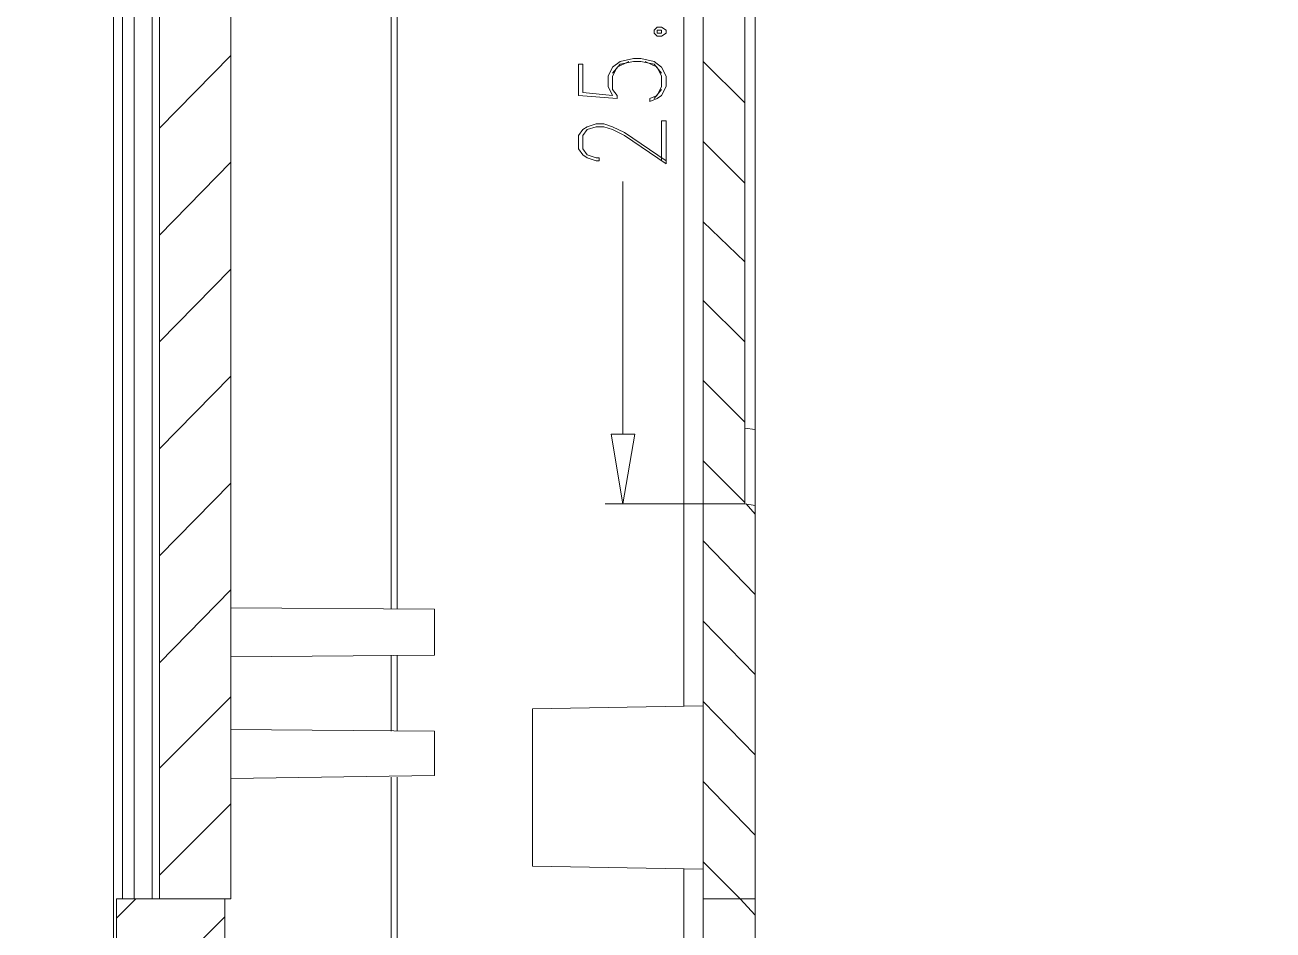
# Model space of a CAD drawing. Header units: centimetres. Extents: x -22.4 to 6.2, y -30.9 to -11.
# Drawn here: x -13.995 to -10.438, y -19.638 to -17.058 of the extents above; entities that cross this region are included whole.
import ezdxf

# ---------------------------------------------------------------- set-up
doc = ezdxf.new("R2010")
doc.units = ezdxf.units.CM
doc.header["$MEASUREMENT"] = 0
for name, color, linetype in [('2', 7, 'Continuous'), ('3', 7, 'Continuous'), ('layer 1', 7, 'Continuous')]:
    doc.layers.add(name, color=color, linetype=linetype)

msp = doc.modelspace()

# ---------------------------------------------------------------- linework, layer by layer
at = {"layer": '2', "color": 3, "lineweight": 9}
for points in [[(-12.29079, -18.22397), (-12.29079, -18.22397), (-12.29079, -17.50431), (-12.29079, -17.50431)], [(-11.94365, -18.42294), (-11.94365, -18.42294), (-12.34159, -18.42294), (-12.34159, -18.42294)]]:
    msp.add_open_spline(points, degree=3, dxfattribs=at)
msp.add_open_spline([(-12.25692, -18.22397), (-12.25692, -18.22397), (-12.29079, -18.42294), (-12.29079, -18.42294), (-12.29079, -18.42294), (-12.29079, -18.42294), (-12.32465, -18.22397), (-12.32465, -18.22397), (-12.32465, -18.22397), (-12.32465, -18.22397), (-12.25692, -18.22397), (-12.25692, -18.22397)], degree=3, knots=[0, 0, 0, 0, 0.25, 0.25, 0.25, 0.25, 0.5, 0.5, 0.5, 0.5, 1, 1, 1, 1], dxfattribs=at)
at = {"layer": '3', "color": 2, "lineweight": 9}
for points in [[(-13.61159, -17.35191), (-13.61159, -17.35191), (-13.40839, -17.14447), (-13.40839, -17.14447)], [(-12.06219, -17.16141), (-12.06219, -17.16141), (-11.94365, -17.27994), (-11.94365, -17.27994)], [(-12.06219, -17.39001), (-12.06219, -17.39001), (-11.94365, -17.50854), (-11.94365, -17.50854)], [(-13.61159, -17.65671), (-13.61159, -17.65671), (-13.40839, -17.44927), (-13.40839, -17.44927)], [(-12.06219, -17.61861), (-12.06219, -17.61861), (-11.94365, -17.73291), (-11.94365, -17.73291)], [(-13.61159, -17.96151), (-13.61159, -17.96151), (-13.40839, -17.75407), (-13.40839, -17.75407)], [(-12.06219, -17.84297), (-12.06219, -17.84297), (-11.94365, -17.96151), (-11.94365, -17.96151)], [(-13.61159, -18.26631), (-13.61159, -18.26631), (-13.40839, -18.05887), (-13.40839, -18.05887)], [(-12.06219, -18.07157), (-12.06219, -18.07157), (-11.94365, -18.19011), (-11.94365, -18.19011)], [(-12.06219, -18.30017), (-12.06219, -18.30017), (-11.94365, -18.41871), (-11.94365, -18.41871)], [(-13.61159, -18.57111), (-13.61159, -18.57111), (-13.40839, -18.36367), (-13.40839, -18.36367)], [(-11.93942, -18.42294), (-11.93942, -18.42294), (-11.91402, -18.45257), (-11.91402, -18.45257)], [(-12.06219, -18.52877), (-12.06219, -18.52877), (-11.91402, -18.68117), (-11.91402, -18.68117)], [(-13.61159, -18.87591), (-13.61159, -18.87591), (-13.40839, -18.66847), (-13.40839, -18.66847)], [(-12.06219, -18.75737), (-12.06219, -18.75737), (-11.91402, -18.90977), (-11.91402, -18.90977)], [(-13.61159, -19.17647), (-13.61159, -19.17647), (-13.40839, -18.97327), (-13.40839, -18.97327)], [(-12.06219, -18.98597), (-12.06219, -18.98597), (-11.91402, -19.13837), (-11.91402, -19.13837)], [(-12.06219, -19.21457), (-12.06219, -19.21457), (-11.91402, -19.36697), (-11.91402, -19.36697)], [(-13.61159, -19.48127), (-13.61159, -19.48127), (-13.40839, -19.27807), (-13.40839, -19.27807)], [(-13.73435, -19.60404), (-13.73435, -19.60404), (-13.67932, -19.54901), (-13.67932, -19.54901)], [(-13.73435, -19.90884), (-13.73435, -19.90884), (-13.42532, -19.59981), (-13.42532, -19.59981)]]:
    msp.add_open_spline(points, degree=3, dxfattribs=at)
msp.add_open_spline([(-12.06219, -19.44317), (-12.06219, -19.44317), (-11.95635, -19.54901), (-11.95635, -19.54901), (-11.95635, -19.54901), (-11.95635, -19.54901), (-11.91402, -19.59557), (-11.91402, -19.59557)], degree=3, knots=[0, 0, 0, 0, 0.3333333, 0.3333333, 0.3333333, 0.3333333, 1, 1, 1, 1], dxfattribs=at)
at = {"layer": 'layer 1', "lineweight": 9}
for points, knots in [([(-21.92211, -30.90598), (-21.92211, -30.90598), (6.24226, -30.90598), (6.24226, -30.90598), (6.24226, -30.90598), (6.24226, -30.90598), (6.24226, -11.33528), (6.24226, -11.33528), (6.24226, -11.33528), (6.24226, -11.33528), (-21.92211, -11.33528), (-21.92211, -11.33528), (-21.92211, -11.33528), (-21.92211, -11.33528), (-21.92211, -30.90598), (-21.92211, -30.90598)], [0, 0, 0, 0, 0.2, 0.2, 0.2, 0.2, 0.4, 0.4, 0.4, 0.4, 0.6, 0.6, 0.6, 0.6, 1, 1, 1, 1]), ([(-12.77339, -12.56401), (-12.77339, -12.56401), (-12.79455, -12.56824), (-12.79455, -12.56824), (-12.79455, -12.56824), (-12.79455, -12.56824), (-12.81149, -12.58094), (-12.81149, -12.58094), (-12.81149, -12.58094), (-12.81149, -12.58094), (-12.82419, -12.59787), (-12.82419, -12.59787), (-12.82419, -12.59787), (-12.82419, -12.59787), (-12.82842, -12.61904), (-12.82842, -12.61904), (-12.82842, -12.61904), (-12.82842, -12.61904), (-12.82842, -12.70371), (-12.82842, -12.70371), (-12.82842, -12.70371), (-12.82842, -12.70371), (-12.93425, -12.70794), (-12.93425, -12.70794), (-12.93425, -12.70794), (-12.93425, -12.70794), (-12.93425, -12.80107), (-12.93425, -12.80107), (-12.93425, -12.80107), (-12.93425, -12.80107), (-12.11722, -12.81377), (-12.11722, -12.81377), (-12.11722, -12.81377), (-12.11722, -12.81377), (-12.09605, -12.81801), (-12.09605, -12.81801), (-12.09605, -12.81801), (-12.09605, -12.81801), (-12.07912, -12.83071), (-12.07912, -12.83071), (-12.07912, -12.83071), (-12.07912, -12.83071), (-12.06642, -12.84764), (-12.06642, -12.84764), (-12.06642, -12.84764), (-12.06642, -12.84764), (-12.06219, -12.86881), (-12.06219, -12.86881), (-12.06219, -12.86881), (-12.06219, -12.86881), (-12.06219, -13.39797), (-12.06219, -13.39797), (-12.06219, -13.39797), (-12.06219, -13.39797), (-12.54902, -13.40644), (-12.54902, -13.40644), (-12.54902, -13.40644), (-12.54902, -13.40644), (-12.54902, -13.52497), (-12.54902, -13.52497), (-12.54902, -13.52497), (-12.54902, -13.52497), (-12.06219, -13.53344), (-12.06219, -13.53344), (-12.06219, -13.53344), (-12.06219, -13.53344), (-12.06219, -13.73241), (-12.06219, -13.73241), (-12.06219, -13.73241), (-12.06219, -13.73241), (-12.54902, -13.74087), (-12.54902, -13.74087), (-12.54902, -13.74087), (-12.54902, -13.74087), (-12.54902, -13.85941), (-12.54902, -13.85941), (-12.54902, -13.85941), (-12.54902, -13.85941), (-12.06219, -13.86787), (-12.06219, -13.86787), (-12.06219, -13.86787), (-12.06219, -13.86787), (-12.06219, -19.54901), (-12.06219, -19.54901), (-12.06219, -19.54901), (-12.06219, -19.54901), (-11.91402, -19.54901), (-11.91402, -19.54901), (-11.91402, -19.54901), (-11.91402, -19.54901), (-11.91402, -18.42717), (-11.91402, -18.42717), (-11.91402, -18.42717), (-11.91402, -18.42717), (-11.94365, -18.42294), (-11.94365, -18.42294), (-11.94365, -18.42294), (-11.94365, -18.42294), (-11.94365, -15.73054), (-11.94365, -15.73054), (-11.94365, -15.73054), (-11.94365, -15.73054), (-11.91402, -15.73054), (-11.91402, -15.73054), (-11.91402, -15.73054), (-11.91402, -15.73054), (-11.91402, -12.91961), (-11.91402, -12.91961)], [0, 0, 0, 0, 0.0357143, 0.0357143, 0.0357143, 0.0357143, 0.0714286, 0.0714286, 0.0714286, 0.0714286, 0.1071429, 0.1071429, 0.1071429, 0.1071429, 0.1428571, 0.1428571, 0.1428571, 0.1428571, 0.1785714, 0.1785714, 0.1785714, 0.1785714, 0.2142857, 0.2142857, 0.2142857, 0.2142857, 0.25, 0.25, 0.25, 0.25, 0.2857143, 0.2857143, 0.2857143, 0.2857143, 0.3214286, 0.3214286, 0.3214286, 0.3214286, 0.3571429, 0.3571429, 0.3571429, 0.3571429, 0.3928571, 0.3928571, 0.3928571, 0.3928571, 0.4285714, 0.4285714, 0.4285714, 0.4285714, 0.4642857, 0.4642857, 0.4642857, 0.4642857, 0.5, 0.5, 0.5, 0.5, 0.5357143, 0.5357143, 0.5357143, 0.5357143, 0.5714286, 0.5714286, 0.5714286, 0.5714286, 0.6071429, 0.6071429, 0.6071429, 0.6071429, 0.6428571, 0.6428571, 0.6428571, 0.6428571, 0.6785714, 0.6785714, 0.6785714, 0.6785714, 0.7142857, 0.7142857, 0.7142857, 0.7142857, 0.75, 0.75, 0.75, 0.75, 0.7857143, 0.7857143, 0.7857143, 0.7857143, 0.8214286, 0.8214286, 0.8214286, 0.8214286, 0.8571429, 0.8571429, 0.8571429, 0.8571429, 0.8928571, 0.8928571, 0.8928571, 0.8928571, 0.9285714, 0.9285714, 0.9285714, 0.9285714, 1, 1, 1, 1]), ([(-13.61159, -13.72817), (-13.61159, -13.72817), (-13.61159, -19.54901), (-13.61159, -19.54901), (-13.61159, -19.54901), (-13.61159, -19.54901), (-13.40839, -19.54901), (-13.40839, -19.54901), (-13.40839, -19.54901), (-13.40839, -19.54901), (-13.40839, -13.72817), (-13.40839, -13.72817), (-13.40839, -13.72817), (-13.40839, -13.72817), (-13.41685, -13.67314), (-13.41685, -13.67314), (-13.41685, -13.67314), (-13.41685, -13.67314), (-13.43379, -13.62234), (-13.43379, -13.62234), (-13.43379, -13.62234), (-13.43379, -13.62234), (-13.46765, -13.57577), (-13.46765, -13.57577), (-13.46765, -13.57577), (-13.46765, -13.57577), (-13.50999, -13.54191), (-13.50999, -13.54191), (-13.50999, -13.54191), (-13.50999, -13.54191), (-13.52692, -13.52074), (-13.52692, -13.52074), (-13.52692, -13.52074), (-13.52692, -13.52074), (-13.53962, -13.49534), (-13.53962, -13.49534), (-13.53962, -13.49534), (-13.53962, -13.49534), (-13.53962, -12.85611), (-13.53962, -12.85611), (-13.53962, -12.85611), (-13.53962, -12.85611), (-13.53539, -12.83917), (-13.53539, -12.83917), (-13.53539, -12.83917), (-13.53539, -12.83917), (-13.52692, -12.82647), (-13.52692, -12.82647), (-13.52692, -12.82647), (-13.52692, -12.82647), (-13.51422, -12.81801), (-13.51422, -12.81801), (-13.51422, -12.81801), (-13.51422, -12.81801), (-13.49729, -12.81377), (-13.49729, -12.81377), (-13.49729, -12.81377), (-13.49729, -12.81377), (-12.95119, -12.80531), (-12.95119, -12.80531), (-12.95119, -12.80531), (-12.95119, -12.80531), (-12.95119, -12.70371), (-12.95119, -12.70371), (-12.95119, -12.70371), (-12.95119, -12.70371), (-12.82842, -12.69947), (-12.82842, -12.69947), (-12.82842, -12.69947), (-12.82842, -12.69947), (-12.82842, -12.61904), (-12.82842, -12.61904)], [0, 0, 0, 0, 0.0526316, 0.0526316, 0.0526316, 0.0526316, 0.1052632, 0.1052632, 0.1052632, 0.1052632, 0.1578947, 0.1578947, 0.1578947, 0.1578947, 0.2105263, 0.2105263, 0.2105263, 0.2105263, 0.2631579, 0.2631579, 0.2631579, 0.2631579, 0.3157895, 0.3157895, 0.3157895, 0.3157895, 0.3684211, 0.3684211, 0.3684211, 0.3684211, 0.4210526, 0.4210526, 0.4210526, 0.4210526, 0.4736842, 0.4736842, 0.4736842, 0.4736842, 0.5263158, 0.5263158, 0.5263158, 0.5263158, 0.5789474, 0.5789474, 0.5789474, 0.5789474, 0.6315789, 0.6315789, 0.6315789, 0.6315789, 0.6842105, 0.6842105, 0.6842105, 0.6842105, 0.7368421, 0.7368421, 0.7368421, 0.7368421, 0.7894737, 0.7894737, 0.7894737, 0.7894737, 0.8421053, 0.8421053, 0.8421053, 0.8421053, 0.8947368, 0.8947368, 0.8947368, 0.8947368, 1, 1, 1, 1]), ([(-13.74282, -12.91961), (-13.74282, -12.91961), (-13.74282, -21.23387), (-13.74282, -21.23387), (-13.74282, -21.23387), (-13.74282, -21.23387), (-13.74282, -20.26444), (-13.74282, -20.26444)], [0, 0, 0, 0, 0.3333333, 0.3333333, 0.3333333, 0.3333333, 1, 1, 1, 1]), ([(-11.91402, -12.91961), (-11.91402, -12.91961), (-11.91402, -20.34911), (-11.91402, -20.34911), (-11.91402, -20.34911), (-11.91402, -20.34911), (-11.91402, -18.42717), (-11.91402, -18.42717)], [0, 0, 0, 0, 0.3333333, 0.3333333, 0.3333333, 0.3333333, 1, 1, 1, 1]), ([(-13.71742, -19.54901), (-13.71742, -19.54901), (-13.71742, -13.88904), (-13.71742, -13.88904), (-13.71742, -13.88904), (-13.71742, -13.88904), (-13.71742, -13.68584), (-13.71742, -13.68584)], [0, 0, 0, 0, 0.3333333, 0.3333333, 0.3333333, 0.3333333, 1, 1, 1, 1]), ([(-13.68355, -19.54901), (-13.68355, -19.54901), (-13.68355, -13.88904), (-13.68355, -13.88904), (-13.68355, -13.88904), (-13.68355, -13.88904), (-13.68355, -13.70277), (-13.68355, -13.70277)], [0, 0, 0, 0, 0.3333333, 0.3333333, 0.3333333, 0.3333333, 1, 1, 1, 1]), ([(-13.63275, -13.70701), (-13.63275, -13.70701), (-13.63275, -13.88904), (-13.63275, -13.88904), (-13.63275, -13.88904), (-13.63275, -13.88904), (-13.63275, -19.54901), (-13.63275, -19.54901)], [0, 0, 0, 0, 0.3333333, 0.3333333, 0.3333333, 0.3333333, 1, 1, 1, 1]), ([(-12.20189, -17.08097), (-12.20189, -17.08097), (-12.19342, -17.08944), (-12.19342, -17.08944), (-12.19342, -17.08944), (-12.19342, -17.08944), (-12.18072, -17.08944), (-12.18072, -17.08944), (-12.18072, -17.08944), (-12.18072, -17.08944), (-12.16802, -17.08097), (-12.16802, -17.08097), (-12.16802, -17.08097), (-12.16802, -17.08097), (-12.16802, -17.07251), (-12.16802, -17.07251), (-12.16802, -17.07251), (-12.16802, -17.07251), (-12.18072, -17.06404), (-12.18072, -17.06404), (-12.18072, -17.06404), (-12.18072, -17.06404), (-12.19342, -17.06404), (-12.19342, -17.06404), (-12.19342, -17.06404), (-12.19342, -17.06404), (-12.20189, -17.07251), (-12.20189, -17.07251), (-12.20189, -17.07251), (-12.20189, -17.07251), (-12.20189, -17.08097), (-12.20189, -17.08097)], [0, 0, 0, 0, 0.1111111, 0.1111111, 0.1111111, 0.1111111, 0.2222222, 0.2222222, 0.2222222, 0.2222222, 0.3333333, 0.3333333, 0.3333333, 0.3333333, 0.4444444, 0.4444444, 0.4444444, 0.4444444, 0.5555556, 0.5555556, 0.5555556, 0.5555556, 0.6666667, 0.6666667, 0.6666667, 0.6666667, 0.7777778, 0.7777778, 0.7777778, 0.7777778, 1, 1, 1, 1]), ([(-12.19342, -17.08097), (-12.19342, -17.08097), (-12.18072, -17.08097), (-12.18072, -17.08097), (-12.18072, -17.08097), (-12.18072, -17.08097), (-12.18072, -17.07251), (-12.18072, -17.07251), (-12.18072, -17.07251), (-12.18072, -17.07251), (-12.19342, -17.07251), (-12.19342, -17.07251), (-12.19342, -17.07251), (-12.19342, -17.07251), (-12.19342, -17.08097), (-12.19342, -17.08097)], [0, 0, 0, 0, 0.2, 0.2, 0.2, 0.2, 0.4, 0.4, 0.4, 0.4, 0.6, 0.6, 0.6, 0.6, 1, 1, 1, 1]), ([(-12.41779, -17.25877), (-12.41779, -17.25877), (-12.41779, -17.16987), (-12.41779, -17.16987), (-12.41779, -17.16987), (-12.41779, -17.16987), (-12.40509, -17.16987), (-12.40509, -17.16987), (-12.40509, -17.16987), (-12.40509, -17.16987), (-12.40509, -17.25031), (-12.40509, -17.25031)], [0, 0, 0, 0, 0.25, 0.25, 0.25, 0.25, 0.5, 0.5, 0.5, 0.5, 1, 1, 1, 1]), ([(-12.32042, -17.25877), (-12.32042, -17.25877), (-12.33312, -17.23337), (-12.33312, -17.23337), (-12.33312, -17.23337), (-12.33312, -17.23337), (-12.33312, -17.20374), (-12.33312, -17.20374), (-12.33312, -17.20374), (-12.33312, -17.20374), (-12.32042, -17.17834), (-12.32042, -17.17834), (-12.32042, -17.17834), (-12.32042, -17.17834), (-12.29925, -17.16141), (-12.29925, -17.16141), (-12.29925, -17.16141), (-12.29925, -17.16141), (-12.26115, -17.15294), (-12.26115, -17.15294), (-12.26115, -17.15294), (-12.26115, -17.15294), (-12.23999, -17.15294), (-12.23999, -17.15294), (-12.23999, -17.15294), (-12.23999, -17.15294), (-12.20189, -17.16141), (-12.20189, -17.16141), (-12.20189, -17.16141), (-12.20189, -17.16141), (-12.18072, -17.17834), (-12.18072, -17.17834), (-12.18072, -17.17834), (-12.18072, -17.17834), (-12.16802, -17.20374), (-12.16802, -17.20374), (-12.16802, -17.20374), (-12.16802, -17.20374), (-12.16802, -17.23337), (-12.16802, -17.23337), (-12.16802, -17.23337), (-12.16802, -17.23337), (-12.18072, -17.25877), (-12.18072, -17.25877), (-12.18072, -17.25877), (-12.18072, -17.25877), (-12.19342, -17.26724), (-12.19342, -17.26724), (-12.19342, -17.26724), (-12.19342, -17.26724), (-12.21459, -17.27571), (-12.21459, -17.27571), (-12.21459, -17.27571), (-12.21459, -17.27571), (-12.21459, -17.26724), (-12.21459, -17.26724)], [0, 0, 0, 0, 0.0666667, 0.0666667, 0.0666667, 0.0666667, 0.1333333, 0.1333333, 0.1333333, 0.1333333, 0.2, 0.2, 0.2, 0.2, 0.2666667, 0.2666667, 0.2666667, 0.2666667, 0.3333333, 0.3333333, 0.3333333, 0.3333333, 0.4, 0.4, 0.4, 0.4, 0.4666667, 0.4666667, 0.4666667, 0.4666667, 0.5333333, 0.5333333, 0.5333333, 0.5333333, 0.6, 0.6, 0.6, 0.6, 0.6666667, 0.6666667, 0.6666667, 0.6666667, 0.7333333, 0.7333333, 0.7333333, 0.7333333, 0.8, 0.8, 0.8, 0.8, 0.8666667, 0.8666667, 0.8666667, 0.8666667, 1, 1, 1, 1]), ([(-12.30772, -17.26724), (-12.30772, -17.26724), (-12.30772, -17.25877), (-12.30772, -17.25877), (-12.30772, -17.25877), (-12.30772, -17.25877), (-12.32042, -17.24184), (-12.32042, -17.24184), (-12.32042, -17.24184), (-12.32042, -17.24184), (-12.32042, -17.20374), (-12.32042, -17.20374), (-12.32042, -17.20374), (-12.32042, -17.20374), (-12.30772, -17.17834), (-12.30772, -17.17834), (-12.30772, -17.17834), (-12.30772, -17.17834), (-12.27385, -17.16141), (-12.27385, -17.16141)], [0, 0, 0, 0, 0.1666667, 0.1666667, 0.1666667, 0.1666667, 0.3333333, 0.3333333, 0.3333333, 0.3333333, 0.5, 0.5, 0.5, 0.5, 0.6666667, 0.6666667, 0.6666667, 0.6666667, 1, 1, 1, 1]), ([(-12.32042, -17.19527), (-12.32042, -17.19527), (-12.29925, -17.16987), (-12.29925, -17.16987), (-12.29925, -17.16987), (-12.29925, -17.16987), (-12.26115, -17.16141), (-12.26115, -17.16141), (-12.26115, -17.16141), (-12.26115, -17.16141), (-12.23999, -17.16141), (-12.23999, -17.16141), (-12.23999, -17.16141), (-12.23999, -17.16141), (-12.20189, -17.16987), (-12.20189, -17.16987), (-12.20189, -17.16987), (-12.20189, -17.16987), (-12.18072, -17.19527), (-12.18072, -17.19527)], [0, 0, 0, 0, 0.1666667, 0.1666667, 0.1666667, 0.1666667, 0.3333333, 0.3333333, 0.3333333, 0.3333333, 0.5, 0.5, 0.5, 0.5, 0.6666667, 0.6666667, 0.6666667, 0.6666667, 1, 1, 1, 1]), ([(-12.22729, -17.16141), (-12.22729, -17.16141), (-12.19342, -17.17834), (-12.19342, -17.17834), (-12.19342, -17.17834), (-12.19342, -17.17834), (-12.18072, -17.20374), (-12.18072, -17.20374), (-12.18072, -17.20374), (-12.18072, -17.20374), (-12.18072, -17.23337), (-12.18072, -17.23337), (-12.18072, -17.23337), (-12.18072, -17.23337), (-12.19342, -17.25877), (-12.19342, -17.25877), (-12.19342, -17.25877), (-12.19342, -17.25877), (-12.21459, -17.26724), (-12.21459, -17.26724)], [0, 0, 0, 0, 0.1666667, 0.1666667, 0.1666667, 0.1666667, 0.3333333, 0.3333333, 0.3333333, 0.3333333, 0.5, 0.5, 0.5, 0.5, 0.6666667, 0.6666667, 0.6666667, 0.6666667, 1, 1, 1, 1]), ([(-12.35852, -17.44504), (-12.35852, -17.44504), (-12.36699, -17.44504), (-12.36699, -17.44504), (-12.36699, -17.44504), (-12.36699, -17.44504), (-12.39239, -17.43657), (-12.39239, -17.43657), (-12.39239, -17.43657), (-12.39239, -17.43657), (-12.40509, -17.42811), (-12.40509, -17.42811), (-12.40509, -17.42811), (-12.40509, -17.42811), (-12.41779, -17.41117), (-12.41779, -17.41117), (-12.41779, -17.41117), (-12.41779, -17.41117), (-12.41779, -17.37307), (-12.41779, -17.37307), (-12.41779, -17.37307), (-12.41779, -17.37307), (-12.40509, -17.35614), (-12.40509, -17.35614), (-12.40509, -17.35614), (-12.40509, -17.35614), (-12.39239, -17.34767), (-12.39239, -17.34767), (-12.39239, -17.34767), (-12.39239, -17.34767), (-12.36699, -17.33921), (-12.36699, -17.33921), (-12.36699, -17.33921), (-12.36699, -17.33921), (-12.34582, -17.33921), (-12.34582, -17.33921), (-12.34582, -17.33921), (-12.34582, -17.33921), (-12.32042, -17.34767), (-12.32042, -17.34767), (-12.32042, -17.34767), (-12.32042, -17.34767), (-12.28655, -17.36461), (-12.28655, -17.36461), (-12.28655, -17.36461), (-12.28655, -17.36461), (-12.16802, -17.44504), (-12.16802, -17.44504)], [0, 0, 0, 0, 0.0769231, 0.0769231, 0.0769231, 0.0769231, 0.1538462, 0.1538462, 0.1538462, 0.1538462, 0.2307692, 0.2307692, 0.2307692, 0.2307692, 0.3076923, 0.3076923, 0.3076923, 0.3076923, 0.3846154, 0.3846154, 0.3846154, 0.3846154, 0.4615385, 0.4615385, 0.4615385, 0.4615385, 0.5384615, 0.5384615, 0.5384615, 0.5384615, 0.6153846, 0.6153846, 0.6153846, 0.6153846, 0.6923077, 0.6923077, 0.6923077, 0.6923077, 0.7692308, 0.7692308, 0.7692308, 0.7692308, 0.8461538, 0.8461538, 0.8461538, 0.8461538, 1, 1, 1, 1]), ([(-12.35852, -17.44504), (-12.35852, -17.44504), (-12.35852, -17.43657), (-12.35852, -17.43657), (-12.35852, -17.43657), (-12.35852, -17.43657), (-12.36699, -17.43657), (-12.36699, -17.43657), (-12.36699, -17.43657), (-12.36699, -17.43657), (-12.39239, -17.42811), (-12.39239, -17.42811), (-12.39239, -17.42811), (-12.39239, -17.42811), (-12.40509, -17.41117), (-12.40509, -17.41117), (-12.40509, -17.41117), (-12.40509, -17.41117), (-12.40509, -17.37307), (-12.40509, -17.37307), (-12.40509, -17.37307), (-12.40509, -17.37307), (-12.39239, -17.35614), (-12.39239, -17.35614), (-12.39239, -17.35614), (-12.39239, -17.35614), (-12.36699, -17.34767), (-12.36699, -17.34767), (-12.36699, -17.34767), (-12.36699, -17.34767), (-12.34582, -17.34767), (-12.34582, -17.34767), (-12.34582, -17.34767), (-12.34582, -17.34767), (-12.32042, -17.35614), (-12.32042, -17.35614), (-12.32042, -17.35614), (-12.32042, -17.35614), (-12.28655, -17.37307), (-12.28655, -17.37307), (-12.28655, -17.37307), (-12.28655, -17.37307), (-12.16802, -17.45351), (-12.16802, -17.45351)], [0, 0, 0, 0, 0.0833333, 0.0833333, 0.0833333, 0.0833333, 0.1666667, 0.1666667, 0.1666667, 0.1666667, 0.25, 0.25, 0.25, 0.25, 0.3333333, 0.3333333, 0.3333333, 0.3333333, 0.4166667, 0.4166667, 0.4166667, 0.4166667, 0.5, 0.5, 0.5, 0.5, 0.5833333, 0.5833333, 0.5833333, 0.5833333, 0.6666667, 0.6666667, 0.6666667, 0.6666667, 0.75, 0.75, 0.75, 0.75, 0.8333333, 0.8333333, 0.8333333, 0.8333333, 1, 1, 1, 1]), ([(-12.18072, -17.44504), (-12.18072, -17.44504), (-12.18072, -17.33074), (-12.18072, -17.33074), (-12.18072, -17.33074), (-12.18072, -17.33074), (-12.16802, -17.33074), (-12.16802, -17.33074), (-12.16802, -17.33074), (-12.16802, -17.33074), (-12.16802, -17.45351), (-12.16802, -17.45351)], [0, 0, 0, 0, 0.25, 0.25, 0.25, 0.25, 0.5, 0.5, 0.5, 0.5, 1, 1, 1, 1]), ([(-13.53962, -21.29737), (-13.53962, -21.29737), (-13.53962, -21.24234), (-13.53962, -21.24234), (-13.53962, -21.24234), (-13.53962, -21.24234), (-13.10782, -21.04337), (-13.10782, -21.04337), (-13.10782, -21.04337), (-13.10782, -21.04337), (-13.10782, -21.03914), (-13.10782, -21.03914), (-13.10782, -21.03914), (-13.10782, -21.03914), (-12.77762, -21.03491), (-12.77762, -21.03491), (-12.77762, -21.03491), (-12.77762, -21.03491), (-12.77762, -20.89944), (-12.77762, -20.89944), (-12.77762, -20.89944), (-12.77762, -20.89944), (-13.59042, -20.89521), (-13.59042, -20.89521), (-13.59042, -20.89521), (-13.59042, -20.89521), (-13.59042, -20.69201), (-13.59042, -20.69201), (-13.59042, -20.69201), (-13.59042, -20.69201), (-12.77762, -20.68354), (-12.77762, -20.68354), (-12.77762, -20.68354), (-12.77762, -20.68354), (-12.77762, -20.55231), (-12.77762, -20.55231), (-12.77762, -20.55231), (-12.77762, -20.55231), (-13.10782, -20.54807), (-13.10782, -20.54807), (-13.10782, -20.54807), (-13.10782, -20.54807), (-13.10782, -20.54384), (-13.10782, -20.54384), (-13.10782, -20.54384), (-13.10782, -20.54384), (-13.43802, -20.38721), (-13.43802, -20.38721), (-13.43802, -20.38721), (-13.43802, -20.38721), (-13.42955, -20.32794), (-13.42955, -20.32794), (-13.42955, -20.32794), (-13.42955, -20.32794), (-13.42532, -20.26444), (-13.42532, -20.26444), (-13.42532, -20.26444), (-13.42532, -20.26444), (-13.42532, -19.54901), (-13.42532, -19.54901), (-13.42532, -19.54901), (-13.42532, -19.54901), (-13.73435, -19.54901), (-13.73435, -19.54901), (-13.73435, -19.54901), (-13.73435, -19.54901), (-13.73435, -20.26444), (-13.73435, -20.26444), (-13.73435, -20.26444), (-13.73435, -20.26444), (-13.74282, -20.47187), (-13.74282, -20.47187), (-13.74282, -20.47187), (-13.74282, -20.47187), (-13.74282, -21.23387), (-13.74282, -21.23387), (-13.74282, -21.23387), (-13.74282, -21.23387), (-13.73859, -21.28891), (-13.73859, -21.28891), (-13.73859, -21.28891), (-13.73859, -21.28891), (-13.73012, -21.34817), (-13.73012, -21.34817), (-13.73012, -21.34817), (-13.73012, -21.34817), (-13.71742, -21.40321), (-13.71742, -21.40321), (-13.71742, -21.40321), (-13.71742, -21.40321), (-13.70049, -21.45401), (-13.70049, -21.45401), (-13.70049, -21.45401), (-13.70049, -21.45401), (-13.67509, -21.50481), (-13.67509, -21.50481), (-13.67509, -21.50481), (-13.67509, -21.50481), (-13.64545, -21.55561), (-13.64545, -21.55561), (-13.64545, -21.55561), (-13.64545, -21.55561), (-13.61159, -21.59794), (-13.61159, -21.59794), (-13.61159, -21.59794), (-13.61159, -21.59794), (-13.56925, -21.63604), (-13.56925, -21.63604), (-13.56925, -21.63604), (-13.56925, -21.63604), (-13.53115, -21.65297), (-13.53115, -21.65297), (-13.53115, -21.65297), (-13.53115, -21.65297), (-13.49305, -21.65297), (-13.49305, -21.65297)], [0, 0, 0, 0, 0.0333333, 0.0333333, 0.0333333, 0.0333333, 0.0666667, 0.0666667, 0.0666667, 0.0666667, 0.1, 0.1, 0.1, 0.1, 0.1333333, 0.1333333, 0.1333333, 0.1333333, 0.1666667, 0.1666667, 0.1666667, 0.1666667, 0.2, 0.2, 0.2, 0.2, 0.2333333, 0.2333333, 0.2333333, 0.2333333, 0.2666667, 0.2666667, 0.2666667, 0.2666667, 0.3, 0.3, 0.3, 0.3, 0.3333333, 0.3333333, 0.3333333, 0.3333333, 0.3666667, 0.3666667, 0.3666667, 0.3666667, 0.4, 0.4, 0.4, 0.4, 0.4333333, 0.4333333, 0.4333333, 0.4333333, 0.4666667, 0.4666667, 0.4666667, 0.4666667, 0.5, 0.5, 0.5, 0.5, 0.5333333, 0.5333333, 0.5333333, 0.5333333, 0.5666667, 0.5666667, 0.5666667, 0.5666667, 0.6, 0.6, 0.6, 0.6, 0.6333333, 0.6333333, 0.6333333, 0.6333333, 0.6666667, 0.6666667, 0.6666667, 0.6666667, 0.7, 0.7, 0.7, 0.7, 0.7333333, 0.7333333, 0.7333333, 0.7333333, 0.7666667, 0.7666667, 0.7666667, 0.7666667, 0.8, 0.8, 0.8, 0.8, 0.8333333, 0.8333333, 0.8333333, 0.8333333, 0.8666667, 0.8666667, 0.8666667, 0.8666667, 0.9, 0.9, 0.9, 0.9, 0.9333333, 0.9333333, 0.9333333, 0.9333333, 1, 1, 1, 1]), ([(-13.73435, -19.54901), (-13.73435, -19.54901), (-13.42532, -19.54901), (-13.42532, -19.54901), (-13.42532, -19.54901), (-13.42532, -19.54901), (-13.40839, -19.54901), (-13.40839, -19.54901), (-13.40839, -19.54901), (-13.40839, -19.54901), (-13.61159, -19.54901), (-13.61159, -19.54901), (-13.61159, -19.54901), (-13.61159, -19.54901), (-13.63275, -19.54901), (-13.63275, -19.54901), (-13.63275, -19.54901), (-13.63275, -19.54901), (-13.68355, -19.54901), (-13.68355, -19.54901), (-13.68355, -19.54901), (-13.68355, -19.54901), (-13.71742, -19.54901), (-13.71742, -19.54901), (-13.71742, -19.54901), (-13.71742, -19.54901), (-13.73435, -19.54901), (-13.73435, -19.54901)], [0, 0, 0, 0, 0.125, 0.125, 0.125, 0.125, 0.25, 0.25, 0.25, 0.25, 0.375, 0.375, 0.375, 0.375, 0.5, 0.5, 0.5, 0.5, 0.625, 0.625, 0.625, 0.625, 0.75, 0.75, 0.75, 0.75, 1, 1, 1, 1]), ([(-11.86745, -20.42107), (-11.86745, -20.42107), (-11.88439, -20.40837), (-11.88439, -20.40837), (-11.88439, -20.40837), (-11.88439, -20.40837), (-11.90132, -20.39144), (-11.90132, -20.39144), (-11.90132, -20.39144), (-11.90132, -20.39144), (-11.90979, -20.37027), (-11.90979, -20.37027), (-11.90979, -20.37027), (-11.90979, -20.37027), (-11.91402, -20.34911), (-11.91402, -20.34911), (-11.91402, -20.34911), (-11.91402, -20.34911), (-11.91402, -19.54901), (-11.91402, -19.54901), (-11.91402, -19.54901), (-11.91402, -19.54901), (-12.06219, -19.54901), (-12.06219, -19.54901), (-12.06219, -19.54901), (-12.06219, -19.54901), (-12.06219, -20.37451), (-12.06219, -20.37451), (-12.06219, -20.37451), (-12.06219, -20.37451), (-12.82842, -20.41684), (-12.82842, -20.41684), (-12.82842, -20.41684), (-12.82842, -20.41684), (-12.82842, -20.51844), (-12.82842, -20.51844)], [0, 0, 0, 0, 0.1, 0.1, 0.1, 0.1, 0.2, 0.2, 0.2, 0.2, 0.3, 0.3, 0.3, 0.3, 0.4, 0.4, 0.4, 0.4, 0.5, 0.5, 0.5, 0.5, 0.6, 0.6, 0.6, 0.6, 0.7, 0.7, 0.7, 0.7, 0.8, 0.8, 0.8, 0.8, 1, 1, 1, 1]), ([(-11.91402, -19.54901), (-11.91402, -19.54901), (-12.06219, -19.54901), (-12.06219, -19.54901), (-12.06219, -19.54901), (-12.06219, -19.54901), (-11.91402, -19.54901), (-11.91402, -19.54901)], [0, 0, 0, 0, 0.3333333, 0.3333333, 0.3333333, 0.3333333, 1, 1, 1, 1])]:
    msp.add_open_spline(points, degree=3, knots=knots, dxfattribs=at)
for points in [[(-13.61159, -13.72817), (-13.61159, -13.72817), (-13.61159, -19.54901), (-13.61159, -19.54901)], [(-13.40839, -13.72817), (-13.40839, -13.72817), (-13.40839, -19.54901), (-13.40839, -19.54901)], [(-12.06219, -13.86787), (-12.06219, -13.86787), (-12.06219, -20.37451), (-12.06219, -20.37451)], [(-12.11722, -15.15904), (-12.11722, -15.15904), (-12.11722, -18.99867), (-12.11722, -18.99867)], [(-12.95119, -18.72351), (-12.95119, -18.72351), (-12.95119, -15.42997), (-12.95119, -15.42997)], [(-12.93425, -15.42997), (-12.93425, -15.42997), (-12.93425, -18.72351), (-12.93425, -18.72351)], [(-11.94365, -18.42294), (-11.94365, -18.42294), (-11.94365, -15.73054), (-11.94365, -15.73054)], [(-12.40509, -17.25031), (-12.40509, -17.25031), (-12.32042, -17.25877), (-12.32042, -17.25877)], [(-12.18072, -17.24184), (-12.18072, -17.24184), (-12.20189, -17.26724), (-12.20189, -17.26724)], [(-12.41779, -17.25877), (-12.41779, -17.25877), (-12.30772, -17.26724), (-12.30772, -17.26724)], [(-11.91402, -18.21127), (-11.91402, -18.21127), (-11.94365, -18.20704), (-11.94365, -18.20704)], [(-11.91402, -18.42717), (-11.91402, -18.42717), (-11.94365, -18.42294), (-11.94365, -18.42294)], [(-12.82842, -18.72351), (-12.82842, -18.72351), (-13.40839, -18.71927), (-13.40839, -18.71927)], [(-12.82842, -18.72351), (-12.82842, -18.72351), (-12.82842, -18.85474), (-12.82842, -18.85474)], [(-12.82842, -18.85474), (-12.82842, -18.85474), (-13.40839, -18.85897), (-13.40839, -18.85897)], [(-12.95119, -19.07064), (-12.95119, -19.07064), (-12.95119, -18.85474), (-12.95119, -18.85474)], [(-12.93425, -18.85474), (-12.93425, -18.85474), (-12.93425, -19.07064), (-12.93425, -19.07064)], [(-12.06219, -18.99867), (-12.06219, -18.99867), (-12.54902, -19.00714), (-12.54902, -19.00714)], [(-12.54902, -19.45587), (-12.54902, -19.45587), (-12.54902, -19.00714), (-12.54902, -19.00714)], [(-12.82842, -19.07064), (-12.82842, -19.07064), (-13.40839, -19.06641), (-13.40839, -19.06641)], [(-12.82842, -19.07064), (-12.82842, -19.07064), (-12.82842, -19.19764), (-12.82842, -19.19764)], [(-12.82842, -19.19764), (-12.82842, -19.19764), (-13.40839, -19.20611), (-13.40839, -19.20611)], [(-12.95119, -19.20187), (-12.95119, -19.20187), (-12.95119, -20.54807), (-12.95119, -20.54807)], [(-12.93425, -19.20187), (-12.93425, -19.20187), (-12.93425, -20.54807), (-12.93425, -20.54807)], [(-12.06219, -19.46434), (-12.06219, -19.46434), (-12.54902, -19.45587), (-12.54902, -19.45587)], [(-12.11722, -19.46434), (-12.11722, -19.46434), (-12.11722, -20.37874), (-12.11722, -20.37874)], [(-13.73435, -19.54901), (-13.73435, -19.54901), (-13.73435, -20.26444), (-13.73435, -20.26444)], [(-13.73435, -19.54901), (-13.73435, -19.54901), (-13.61159, -19.54901), (-13.61159, -19.54901)], [(-13.42532, -20.26444), (-13.42532, -20.26444), (-13.42532, -19.54901), (-13.42532, -19.54901)], [(-13.40839, -19.54901), (-13.40839, -19.54901), (-13.42532, -19.54901), (-13.42532, -19.54901)]]:
    msp.add_open_spline(points, degree=3, dxfattribs=at)

doc.saveas('drawing.dxf')
